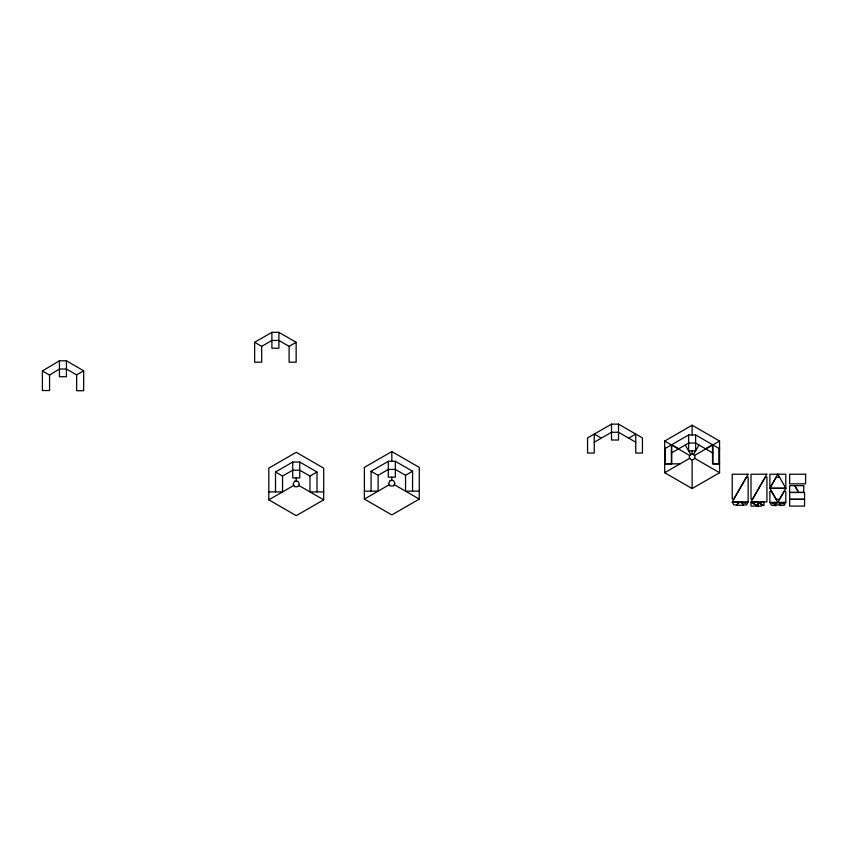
<?xml version="1.0" encoding="UTF-8"?>
<svg xmlns="http://www.w3.org/2000/svg" width="848" height="848" viewBox="0 0 848 848"><rect width="100%" height="100%" fill="white"/><g stroke="black" fill="none" stroke-linecap="round" stroke-linejoin="round"><path stroke-width="1.27" d="M76.649 374.89L66.43 369.018L59.424 369.018L49.566 375.092L49.566 390.525L42.4 390.525L42.4 370.958L59.424 360.782L66.43 360.782L83.676 370.83L83.676 390.727L76.649 390.727L76.649 374.89L83.676 370.83M785.799 487.95L785.799 474.223L769.878 474.223L769.878 487.95L777.796 474.223M664.694 472.728L689.753 458.259A2.173 2.173 0 0 1 689.753 455.514L691.427 454.136L692.827 454.136L694.512 455.514A2.173 2.173 0 0 1 694.512 458.259L719.57 472.728L719.57 441.045L692.127 425.208L664.694 441.045L664.694 472.728L692.127 488.565L719.57 472.728M693.494 454.517L698.985 445.009M777.881 502.366L784.432 491.024L785.799 491.384L785.799 502.366L769.878 502.366L769.878 491.384L771.256 491.024L777.796 502.366M254.644 342.285L271.901 332.331L278.897 332.331L296.143 342.285L296.143 362.191L289.115 362.191L289.115 346.355L278.897 340.451L271.901 340.451L261.682 346.355L261.682 362.191L254.644 362.191L254.644 342.285L261.682 346.355M289.115 346.355L296.143 342.285M275.505 491.904L275.505 472.007L292.761 462.043L299.757 462.043L317.004 472.007L317.004 491.904M268.816 491.904L282.543 491.904L282.543 476.067L292.761 470.174L299.757 470.174L309.976 476.067L309.976 491.904L323.692 491.904M268.816 499.832L296.249 515.669L323.692 499.832L323.692 468.149L296.249 452.302L268.816 468.149L268.816 499.832L293.874 485.363M309.976 476.067L317.004 472.007M391.829 451.56L364.386 467.396L364.386 499.08L391.829 514.927L419.262 499.08L419.262 467.396L391.829 451.56L391.829 461.301M371.074 491.162L371.074 471.265L388.32 461.301L395.327 461.301L412.573 471.265L412.573 491.162M364.386 491.162L378.113 491.162L378.113 475.325L388.32 469.421L395.327 469.421L405.545 475.325L405.545 491.162L419.262 491.162M364.386 499.08L389.444 484.611M405.545 475.325L412.573 471.265M628.718 438.151L635.756 434.091L635.756 453.033L642.445 453.033L642.445 437.95L618.51 424.127L611.503 424.127L587.569 437.95L587.569 453.033L594.257 453.033L594.257 434.091L601.285 438.151M594.257 442.211L611.503 432.257L618.51 432.257L635.756 442.211M664.694 448.762L688.629 434.95L695.625 434.95L719.57 448.762M671.383 453.033L688.629 443.069L695.625 443.069L712.882 453.033M705.494 448.762L712.532 444.702L712.532 463.792L718.871 463.792M694.512 455.514L719.57 441.045M665.394 463.792L671.733 463.792L671.733 444.702L678.76 448.762M664.694 463.845L680.075 463.845M719.57 463.845L712.882 463.845L712.882 444.903M664.694 441.045L689.753 455.514M371.074 471.265L378.113 475.325M394.203 484.611L419.262 499.08M275.505 472.007L282.543 476.067M298.634 485.363L323.692 499.832M42.4 370.958L49.566 375.092M777.881 474.223L785.767 488.204L769.931 488.204L776.471 476.873A2.173 2.173 0 0 0 779.217 476.873M685.269 445.009L690.76 454.517M718.871 448.359L718.871 463.845M695.625 434.95L695.625 450.818L688.629 450.818L688.629 434.95M692.127 425.208L692.127 434.95M692.127 450.818L692.127 454.136M689.753 458.259A2.173 2.173 0 0 0 692.127 459.637L692.127 488.565M671.383 444.903L671.383 463.845M665.394 448.359L665.394 463.845M618.51 424.127L618.51 440.006L611.503 440.006L611.503 424.127M395.327 461.301L395.327 477.18L388.32 477.18L388.32 461.301M391.829 477.18L391.829 480.487M299.757 462.043L299.757 477.922L292.761 477.922L292.761 462.043M296.249 477.922L296.249 481.24M278.897 332.331L278.897 348.21L271.901 348.21L271.901 332.331M66.43 360.782L66.43 376.745L59.424 376.745L59.424 360.782M694.512 458.259A2.173 2.173 0 0 1 692.127 459.637M294.669 481.24L293.079 483.985L294.669 486.731L297.839 486.741L299.429 483.985L297.839 481.24L294.669 481.24M390.239 480.487L388.649 483.243L390.239 485.989L393.408 485.989L394.998 483.243L393.408 480.487L390.239 480.487M748.053 474.223L733.584 499.281L732.216 498.931L732.216 474.223L748.053 474.223M746.77 476.809L732.301 501.857L748.148 501.857L748.148 477.159L746.77 476.809M738.566 502.175L736.976 504.931L733.806 504.931L732.216 502.175L738.566 502.175M738.566 502.535L736.976 505.281L743.325 505.281L741.735 502.535L738.566 502.535M746.325 502.175L745.615 503.405L741.735 502.175L743.325 504.931L746.494 504.931L748.084 502.175L746.325 502.175M766.846 474.223L752.377 499.281L751.01 498.931L751.01 474.223L766.846 474.223M765.564 476.809L751.095 501.857L766.931 501.857L766.931 477.159L765.564 476.809M760.656 502.885L760.274 503.553L763.974 505.684L763.974 502.186L760.656 502.186L760.656 502.885M761.949 504.719L761.557 506.086L758.25 506.086L758.25 502.578L761.949 504.719M774.468 502.535L773.758 503.765L769.878 502.535L771.468 505.291L774.637 505.291L776.227 502.535L774.468 502.535M776.227 502.885L774.637 505.641L776.397 505.641L777.107 504.412L780.987 505.641L779.397 502.885L776.227 502.885M785.767 488.384L779.217 499.716A2.173 2.173 0 0 0 776.471 499.716L769.931 488.384L785.767 488.384M783.987 502.535L783.276 503.765L779.397 502.535L780.987 505.291L784.156 505.291L785.746 502.535L783.987 502.535M805.6 474.223L789.668 474.223L789.668 483.848L805.6 483.848L805.6 474.223M794.693 485.671L789.668 485.671L789.668 492.359L798.551 492.359L794.693 485.671M803.745 485.671L794.862 485.671L798.731 492.359L803.745 492.359L803.745 485.671M804.551 492.529L789.668 492.529L789.668 499.218L804.551 499.218L804.551 492.529M804.551 499.398L789.668 499.398L789.668 506.086L804.551 506.086L804.551 499.398M758.07 502.207L751.36 502.207L758.07 506.086L758.07 502.207M757.72 506.086L751.01 506.086L751.01 502.207L757.72 506.086"/></g></svg>
